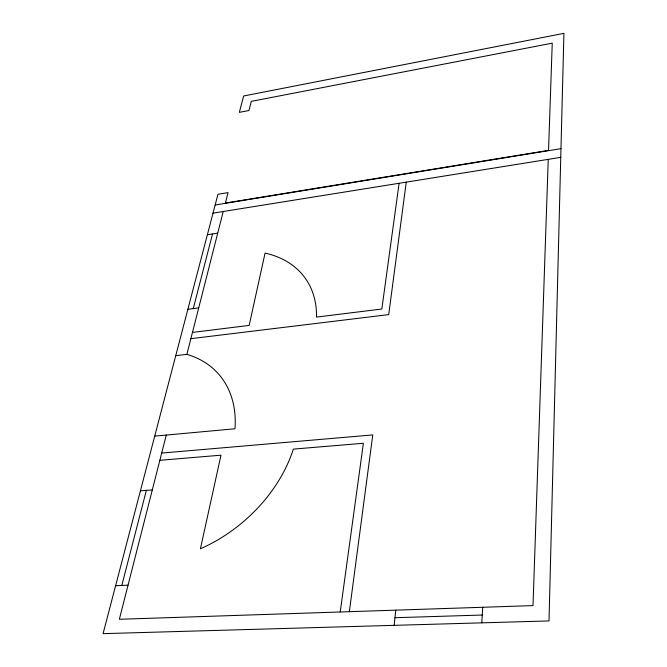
<?xml version="1.0" encoding="UTF-8"?>
<svg xmlns="http://www.w3.org/2000/svg" width="667" height="667" viewBox="0 0 667 667"><rect width="100%" height="100%" fill="white"/><g stroke="black" fill="none" stroke-linecap="round" stroke-linejoin="round"><path stroke-width="1" d="M560.972 148.649L563.923 33.35L243.638 95.99L239.353 112.356L248.958 110.522L251.284 101.367L552.243 43.155L548.549 150.367L225.388 203.043L228.047 192.605L217.942 194.28L103.077 633.65L549.016 620.927L560.972 148.649L215.141 204.994M548.241 159.438L533.008 605.611L119.351 619.284L166.275 435.067M481.774 622.845L482.725 607.278M394.139 625.346L395.781 610.147M349.35 611.681L372.77 434.917L161.689 453.068M406.245 182.216L388.711 314.607L190.837 338.678M340.22 611.989L363.39 443.272L293.338 449.116A129.723 93.08 -40.7 0 1 200.417 548.774L220.985 455.177L159.847 460.313M399.091 183.367L381.832 309.021L316.492 317.092A120.71 83.167 -36.1 0 0 265.066 253.118L249.166 325.413L192.43 332.424M154.711 436.126L234.992 428.764A128.689 89.253 -42.3 0 0 186.885 354.369L223.212 211.581M121.811 585.451L146.356 490.353M193.263 308.604L212.531 233.959M213.006 213.14L560.747 157.345M207.362 234.751L217.717 233.158M187.869 309.305L198.674 307.896M175.746 355.669L186.885 354.369M140.42 490.795L152.309 489.911M115.608 585.726L128.039 585.176M394.964 617.717L482.249 615.032"/></g></svg>
